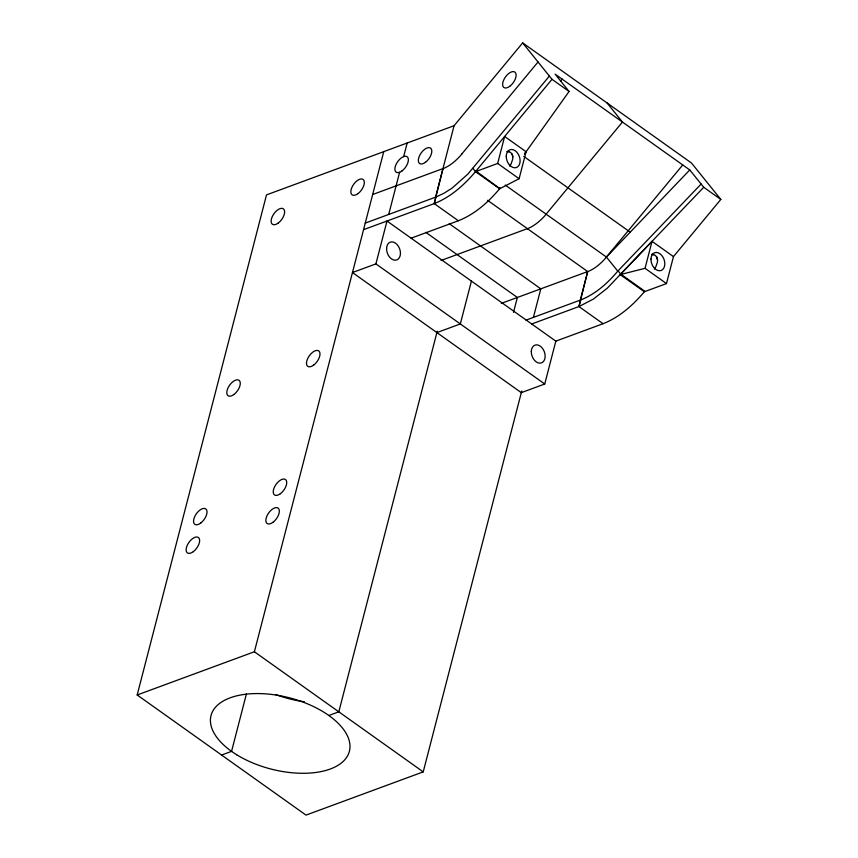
<?xml version="1.0" encoding="UTF-8"?>
<svg xmlns="http://www.w3.org/2000/svg" width="858" height="858" viewBox="0 0 858 858"><rect width="100%" height="100%" fill="white"/><g stroke="black" fill="none" stroke-linecap="round" stroke-linejoin="round"><path stroke-width="1.29" d="M506.864 151.469L507.668 151.491A7.69 6.542 -38.8 0 1 508.44 151.609L509.888 152.113A6.714 5.716 -38.8 0 1 511.1 152.971L512.001 154.14A7.69 6.542 -38.8 0 1 512.323 154.805L512.805 157.014A11.54 9.813 -38.8 0 1 512.655 159.352L511.1 163.835A18.511 15.755 -38.8 0 1 509.684 166.152M657.518 259.974A11.54 9.813 -38.8 0 1 657.367 262.312L655.812 266.795A18.511 15.755 -38.8 0 1 654.397 269.112M363.556 229.665L434.223 203.603L442.975 168.586L372.651 194.519M526.008 320.141L580.63 299.989C595.591 294.101 607.861 283.001 618.06 270.817L620.699 274.077L607.303 288.181L593.318 299.11L578.968 306.553L587.687 271.546L487.559 200.3M521.739 390.969L423.219 771.878L306.006 815.1L137.183 694.98L266.516 194.873L454.064 125.718L522.661 42.9L691.494 163.02L720.817 199.431L673.466 256.596L666.484 283.58L644.358 291.741C633.075 305.094 619.54 317.245 603.077 323.713L578.925 306.563L531.713 323.981M137.183 694.98L254.397 651.758L383.74 151.651M246.439 693.843L231.563 751.361L221.6 755.04M555.823 341.141L544.744 384.009L521.299 392.653L352.477 272.533L375.911 263.889L387.001 221.021L555.823 341.141L603.045 323.723M388.706 214.446L399.603 172.297M403.668 156.574L407.175 143.007M435.585 197.158L454.064 125.718M499.56 187.634L500.053 188.234C488.749 201.855 475.032 214.189 458.376 220.753L434.223 203.603L435.918 197.04L444.058 193.211L452.187 188.041L467.814 174.131L549.377 76.072M437.258 331.156L338.813 711.818L328.85 715.486M434.255 203.593C450.697 197.136 464.221 184.996 475.493 171.664L497.661 163.46L504.643 136.476L526.093 151.737L519.111 178.721L499.646 188.781L475.493 171.664L472.919 168.382M471.417 281.081L460.328 323.949L436.883 332.593M513.502 312.387L517.353 297.469L425.836 232.357M533.408 317.406L540.797 288.835L449.281 223.713M580.298 300.118L587.687 271.546L501.319 303.389M578.925 306.563L580.63 299.989M620.699 274.077L644.787 291.216L644.358 291.741L620.205 274.624L645.044 268.318L652.016 241.334L703.732 187.28L720.817 199.431M499.796 188.599L475.965 171.096M525.975 151.898L524.452 154.032L569.079 91.474L555.115 74.131L689.768 169.938L703.732 187.28M499.646 188.781L500.042 188.224M461.722 154.097L538.03 61.98M475.525 171.621L551.994 79.311L522.661 42.9M560.446 81.199L562.151 79.14M546.128 214.157L622.447 122.04L607.078 102.96M682.743 164.94L606.424 257.057L617.781 271.149L701.125 184.041M620.237 274.581L652.016 241.334L673.466 256.596M689.768 169.938L606.424 257.057L505.223 185.049M620.388 274.399L651.887 241.473M365.261 223.091L435.918 197.04M411.121 238.181L458.333 220.763M441.023 260.489L527.391 228.646M651.565 254.429L652.37 254.451A7.69 6.542 -38.8 0 1 653.153 254.569L654.6 255.073A6.714 5.716 -38.8 0 1 655.812 255.931L656.713 257.1A7.69 6.542 -38.8 0 1 657.024 257.765L657.507 259.974A9.652 8.215 -38.8 0 0 657.378 258.966L657.271 258.483M651.844 254.429L652.37 254.451A7.926 6.832 -41.9 0 1 653.153 254.569L653.657 254.697M508.944 151.737L508.44 151.609A7.926 6.832 -42 0 0 507.668 151.491M551.994 79.311L569.079 91.474M523.788 156.424L630.244 232.164M497.661 163.46L519.111 178.721M645.044 268.318L666.484 283.58M375.911 263.889L544.744 384.009M254.397 651.758L423.219 771.878M656.445 256.681L656.713 257.1A7.926 6.714 -42.6 0 1 657.024 257.765L657.196 258.237M511.743 153.721L512.001 154.14A7.926 6.714 -42.6 0 1 512.323 154.805L512.494 155.277M512.558 155.523L512.676 156.006A9.652 8.215 -38.8 0 1 512.805 157.014M304.472 701.801A71.461 36.797 14.5 0 1 275.579 694.487M606.467 257.11A35.746 18.265 -54.6 0 1 587.655 271.654M546.181 214.21A35.746 18.265 -54.6 0 1 527.359 228.754M461.765 154.161A35.746 18.265 -54.6 0 1 442.953 168.694M236.658 754.74A71.461 36.797 14.5 0 0 349.206 751.951A71.461 36.797 14.5 0 0 254.74 693.596A71.461 36.797 14.5 0 0 236.658 754.74M650.965 259.062A9.47 6.521 69.8 0 0 661.153 270.484A9.47 6.521 69.8 0 0 661.572 255.223A9.47 6.521 69.8 0 0 650.965 259.062M531.295 351.469A9.47 6.521 69.8 0 0 541.473 362.891A9.47 6.521 69.8 0 0 541.902 347.629A9.47 6.521 69.8 0 0 531.295 351.469M402.037 170.924A9.47 4.837 -54.6 0 0 407.282 156.842A9.47 4.837 -54.6 0 0 395.592 165.54A9.47 4.837 -54.6 0 0 402.037 170.924M506.252 156.102A9.47 6.521 69.8 0 0 516.441 167.524A9.47 6.521 69.8 0 0 516.87 152.263A9.47 6.521 69.8 0 0 506.252 156.102M386.583 248.509A9.47 6.521 69.8 0 0 396.771 259.931A9.47 6.521 69.8 0 0 397.2 244.669A9.47 6.521 69.8 0 0 386.583 248.509M425.482 162.28A9.47 4.837 -54.6 0 0 430.716 148.198A9.47 4.837 -54.6 0 0 419.036 156.896A9.47 4.837 -54.6 0 0 425.482 162.28M509.695 86.347A9.47 4.837 -54.6 0 0 515.068 72.233A9.47 4.837 -54.6 0 0 503.367 80.791A9.47 4.837 -54.6 0 0 509.695 86.347M193.297 551.673A9.47 4.837 -54.6 0 0 198.53 537.58A9.47 4.837 -54.6 0 0 186.84 546.289A9.47 4.837 -54.6 0 0 193.297 551.673M233.944 394.487A9.47 4.837 -54.6 0 0 239.178 380.394A9.47 4.837 -54.6 0 0 227.499 389.103A9.47 4.837 -54.6 0 0 233.944 394.487M313.653 365.1A9.47 4.837 -54.6 0 0 318.886 351.008A9.47 4.837 -54.6 0 0 307.196 359.716A9.47 4.837 -54.6 0 0 313.653 365.1M278.292 223.026A9.47 4.837 -54.6 0 0 283.526 208.934A9.47 4.837 -54.6 0 0 271.836 217.642A9.47 4.837 -54.6 0 0 278.292 223.026M357.99 193.629A9.47 4.837 -54.6 0 0 363.234 179.547A9.47 4.837 -54.6 0 0 351.544 188.245A9.47 4.837 -54.6 0 0 357.99 193.629M273.005 522.275A9.47 4.837 -54.6 0 0 278.239 508.183A9.47 4.837 -54.6 0 0 266.548 516.891A9.47 4.837 -54.6 0 0 273.005 522.275M280.394 493.693A9.47 4.837 -54.6 0 0 285.628 479.611A9.47 4.837 -54.6 0 0 273.938 488.32A9.47 4.837 -54.6 0 0 280.394 493.693M200.686 523.09A9.47 4.837 -54.6 0 0 205.92 508.998A9.47 4.837 -54.6 0 0 194.24 517.706A9.47 4.837 -54.6 0 0 200.686 523.09"/></g></svg>
